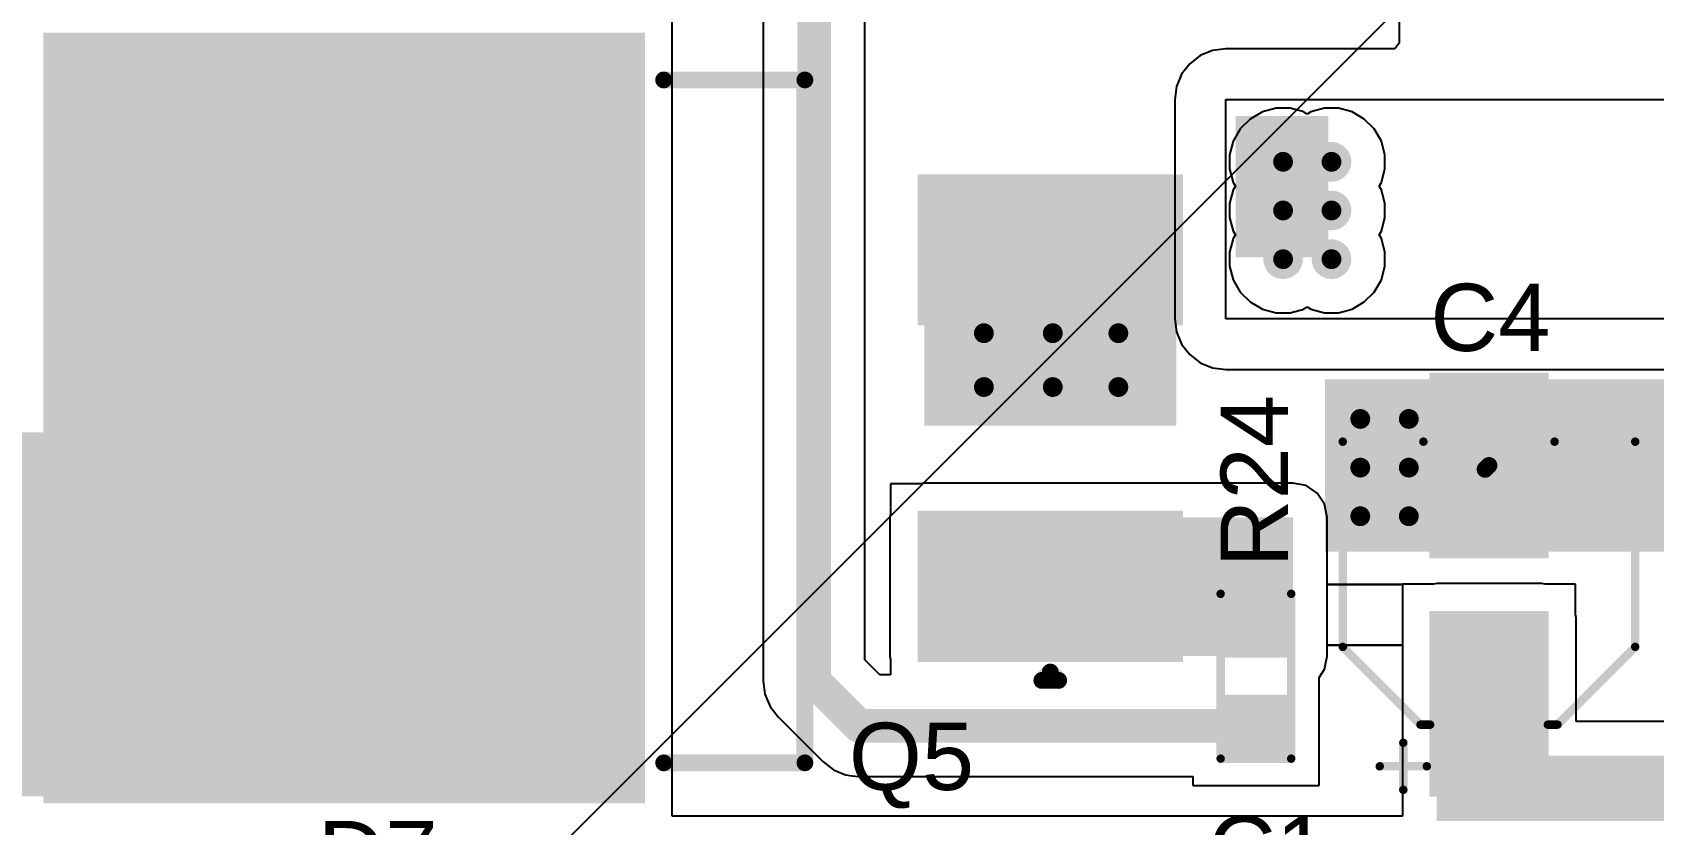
# Model space of a CAD drawing. Header units: millimetres. Extents: x -3 to 5437, y -3 to 5435.
# Drawn here: x 16.28 to 40.78, y 27.61 to 39.57 of the extents above; entities that cross this region are included whole.
import ezdxf

# ---------------------------------------------------------------- set-up
doc = ezdxf.new("R2010")
doc.units = ezdxf.units.MM
for name, color, linetype in [('BottomLayer', 5, 'Continuous'), ('BottomSolder', 6, 'Continuous'), ('TopLayer', 1, 'Continuous'), ('TopOverlay', 2, 'Continuous'), ('TopPaste', 8, 'Continuous'), ('TopSolder', 216, 'Continuous'), ('ViaHoleLayer', 16, 'Continuous')]:
    doc.layers.add(name, color=color, linetype=linetype)
doc.styles.add('Arial', font='', dxfattribs={"height": 0.2})
doc.styles.get('Arial').set_extended_font_data('Arial')

# ---------------------------------------------------------------- blocks, each defined once
blk = doc.blocks.new('RVT1E100M0405__236')
at = {"layer": 'TopLayer'}
for points in [[(-3.1, 0.8), (-0.5, 0.8), (-0.5, -0.8), (-3.1, -0.8)], [(0.5, 0.8), (3.1, 0.8), (3.1, -0.8), (0.5, -0.8)]]:
    blk.add_hatch(color=1, dxfattribs=at).paths.add_polyline_path(points)
at = {"layer": 'TopPaste'}
for points in [[(-3.1, 0.8), (-0.5, 0.8), (-0.5, -0.8), (-3.1, -0.8)], [(0.5, 0.8), (3.1, 0.8), (3.1, -0.8), (0.5, -0.8)]]:
    blk.add_hatch(color=8, dxfattribs=at).paths.add_polyline_path(points)
at = {"layer": 'TopSolder'}
for points in [[(-3.202, 0.902), (-0.398, 0.902), (-0.398, -0.902), (-3.202, -0.902)], [(0.398, 0.902), (3.202, 0.902), (3.202, -0.902), (0.398, -0.902)]]:
    blk.add_hatch(color=216, dxfattribs=at).paths.add_polyline_path(points)
at = {"layer": 'TopOverlay', "const_width": 0.127}
for points in [[(-0.94, 2.21), (-2.115, 1.035)], [(-0.94, 2.21), (2.159, 2.21)], [(2.159, 2.21), (2.159, 0.991)], [(-2.743, 1.651), (-2.743, 0.94)], [(-3.099, 1.295), (-2.388, 1.295)], [(-2.115, 1.035), (-2.115, 0.889)], [(-2.115, -0.889), (-2.115, -1.035)], [(-2.115, -1.035), (-0.94, -2.21)], [(2.159, -0.991), (2.159, -2.21)], [(-0.94, -2.21), (2.159, -2.21)]]:
    blk.add_lwpolyline(points, dxfattribs=at)
at = {"layer": 'TopOverlay', "const_width": 0.0635}
for points in [[(-0.972, 2.21, 1), (-0.908, 2.21, 1)], [(-0.972, 2.21, 1), (-0.908, 2.21, 1)], [(2.127, 2.21, 1), (2.191, 2.21, 1)], [(2.127, 2.21, 1), (2.191, 2.21, 1)], [(-2.775, 1.651, 1), (-2.711, 1.651, 1)], [(-3.131, 1.295, 1), (-3.067, 1.295, 1)], [(-2.419, 1.295, 1), (-2.356, 1.295, 1)], [(-2.775, 0.94, 1), (-2.711, 0.94, 1)], [(-2.146, 1.035, 1), (-2.083, 1.035, 1)], [(-2.146, 1.035, 1), (-2.083, 1.035, 1)], [(2.127, 0.991, 1), (2.191, 0.991, 1)], [(-2.146, 0.889, 1), (-2.083, 0.889, 1)], [(-2.146, -0.889, 1), (-2.083, -0.889, 1)], [(-2.146, -1.035, 1), (-2.083, -1.035, 1)], [(-2.146, -1.035, 1), (-2.083, -1.035, 1)], [(2.127, -0.991, 1), (2.191, -0.991, 1)], [(-0.972, -2.21, 1), (-0.908, -2.21, 1)], [(-0.972, -2.21, 1), (-0.908, -2.21, 1)], [(2.127, -2.21, 1), (2.191, -2.21, 1)], [(2.127, -2.21, 1), (2.191, -2.21, 1)]]:
    blk.add_lwpolyline(points, format="xyb", close=True, dxfattribs=at)
blk = doc.blocks.new('RES_0603_416')
at = {"layer": 'TopLayer'}
for points in [[(-0.381, 0.4445), (-0.381, -0.4445), (-1.143, -0.4445), (-1.143, 0.4445)], [(1.143, 0.4445), (1.143, -0.4445), (0.381, -0.4445), (0.381, 0.4445)]]:
    blk.add_hatch(color=1, dxfattribs=at).paths.add_polyline_path(points)
at = {"layer": 'TopPaste'}
for points in [[(-0.381, 0.4445), (-0.381, -0.4445), (-1.143, -0.4445), (-1.143, 0.4445)], [(1.143, 0.4445), (1.143, -0.4445), (0.381, -0.4445), (0.381, 0.4445)]]:
    blk.add_hatch(color=8, dxfattribs=at).paths.add_polyline_path(points)
at = {"layer": 'TopSolder'}
for points in [[(-0.2794, 0.5461), (-0.2794, -0.5461), (-1.2446, -0.5461), (-1.2446, 0.5461)], [(1.2446, 0.5461), (1.2446, -0.5461), (0.2794, -0.5461), (0.2794, 0.5461)]]:
    blk.add_hatch(color=216, dxfattribs=at).paths.add_polyline_path(points)
at = {"layer": 'TopOverlay', "const_width": 0.127}
for points in [[(-1.2446, -0.5334), (-1.2446, 0.5334)], [(1.2446, 0.5334), (-1.2446, 0.5334)], [(1.2446, -0.5334), (1.2446, 0.5334)], [(1.2446, -0.5334), (-1.2446, -0.5334)]]:
    blk.add_lwpolyline(points, dxfattribs=at)
at = {"layer": 'TopOverlay', "const_width": 0.0635}
for points in [[(-1.27635, 0.5334, 1), (-1.21285, 0.5334, 1)], [(-1.27635, 0.5334, 1), (-1.21285, 0.5334, 1)], [(1.21285, 0.5334, 1), (1.27635, 0.5334, 1)], [(1.21285, 0.5334, 1), (1.27635, 0.5334, 1)], [(-1.27635, -0.5334, 1), (-1.21285, -0.5334, 1)], [(-1.27635, -0.5334, 1), (-1.21285, -0.5334, 1)], [(1.21285, -0.5334, 1), (1.27635, -0.5334, 1)], [(1.21285, -0.5334, 1), (1.27635, -0.5334, 1)]]:
    blk.add_lwpolyline(points, format="xyb", close=True, dxfattribs=at)
blk = doc.blocks.new('D2P____466')
at = {"layer": 'TopLayer'}
for points in [[(-5.715, 9.78), (5.715, 9.78), (5.715, 0.89), (-5.715, 0.89)], [(-3.58, -3.43), (-1.5, -3.43), (-1.5, -7.24), (-3.58, -7.24)], [(1.5, -3.43), (3.58, -3.43), (3.58, -7.24), (1.5, -7.24)]]:
    blk.add_hatch(color=1, dxfattribs=at).paths.add_polyline_path(points)
at = {"layer": 'TopPaste'}
for points in [[(-5.715, 9.78), (5.715, 9.78), (5.715, 0.89), (-5.715, 0.89)], [(-3.58, -3.43), (-1.5, -3.43), (-1.5, -7.24), (-3.58, -7.24)], [(1.5, -3.43), (3.58, -3.43), (3.58, -7.24), (1.5, -7.24)]]:
    blk.add_hatch(color=8, dxfattribs=at).paths.add_polyline_path(points)
at = {"layer": 'TopSolder'}
for points in [[(-5.817, 9.882), (5.817, 9.882), (5.817, 0.788), (-5.817, 0.788)], [(-3.682, -3.328), (-1.398, -3.328), (-1.398, -7.342), (-3.682, -7.342)], [(1.398, -3.328), (3.682, -3.328), (3.682, -7.342), (1.398, -7.342)]]:
    blk.add_hatch(color=216, dxfattribs=at).paths.add_polyline_path(points)
at = {"layer": 'TopOverlay', "const_width": 0.254}
for points in [[(-5.207, 0.508), (-5.207, -1.626)], [(5.105, 0.508), (5.105, -1.626)], [(-5.207, -1.626), (5.105, -1.626)], [(-3.962, -5.207), (-3.835, -5.334)], [(-3.962, -5.207), (-3.962, -5.461)], [(-3.835, -5.334), (-3.962, -5.461)]]:
    blk.add_lwpolyline(points, dxfattribs=at)
at = {"layer": 'TopOverlay', "const_width": 0.127}
for points in [[(-5.27, 0.508, 1), (-5.144, 0.508, 1)], [(5.042, 0.508, 1), (5.169, 0.508, 1)], [(-5.27, -1.626, 1), (-5.144, -1.626, 1)], [(-5.27, -1.626, 1), (-5.144, -1.626, 1)], [(5.042, -1.626, 1), (5.169, -1.626, 1)], [(5.042, -1.626, 1), (5.169, -1.626, 1)], [(-4.026, -5.207, 1), (-3.899, -5.207, 1)], [(-4.026, -5.207, 1), (-3.899, -5.207, 1)], [(-4.026, -5.461, 1), (-3.899, -5.461, 1)], [(-4.026, -5.461, 1), (-3.899, -5.461, 1)], [(-3.899, -5.334, 1), (-3.772, -5.334, 1)], [(-3.899, -5.334, 1), (-3.772, -5.334, 1)]]:
    blk.add_lwpolyline(points, format="xyb", close=True, dxfattribs=at)

msp = doc.modelspace()

# ---------------------------------------------------------------- hatches: boundary and pattern name
at = {"layer": 'BottomLayer'}
h = msp.add_hatch(color=5, dxfattribs=at)
edge = h.paths.add_edge_path()
edge.add_arc((35.179, 37.614), 0.3, 0, 360)
h = msp.add_hatch(color=5, dxfattribs=at)
edge = h.paths.add_edge_path()
edge.add_arc((35.911, 37.614), 0.3, 0, 360)
h = msp.add_hatch(color=5, dxfattribs=at)
edge = h.paths.add_edge_path()
edge.add_arc((35.179, 36.879), 0.3, 0, 360)
h = msp.add_hatch(color=5, dxfattribs=at)
edge = h.paths.add_edge_path()
edge.add_arc((35.911, 36.879), 0.3, 0, 360)
h = msp.add_hatch(color=5, dxfattribs=at)
edge = h.paths.add_edge_path()
edge.add_arc((35.179, 36.144), 0.3, 0, 360)
h = msp.add_hatch(color=5, dxfattribs=at)
edge = h.paths.add_edge_path()
edge.add_arc((35.911, 36.144), 0.3, 0, 360)
h = msp.add_hatch(color=5, dxfattribs=at)
edge = h.paths.add_edge_path()
edge.add_arc((30.658, 35.026), 0.3, 0, 360)
h = msp.add_hatch(color=5, dxfattribs=at)
edge = h.paths.add_edge_path()
edge.add_arc((31.699, 35.026), 0.3, 0, 360)
h = msp.add_hatch(color=5, dxfattribs=at)
edge = h.paths.add_edge_path()
edge.add_arc((32.69, 35.026), 0.3, 0, 360)
h = msp.add_hatch(color=5, dxfattribs=at)
edge = h.paths.add_edge_path()
edge.add_arc((30.658, 34.213), 0.3, 0, 360)
h = msp.add_hatch(color=5, dxfattribs=at)
edge = h.paths.add_edge_path()
edge.add_arc((31.699, 34.213), 0.3, 0, 360)
h = msp.add_hatch(color=5, dxfattribs=at)
edge = h.paths.add_edge_path()
edge.add_arc((32.69, 34.213), 0.3, 0, 360)
h = msp.add_hatch(color=5, dxfattribs=at)
edge = h.paths.add_edge_path()
edge.add_arc((36.346, 33.731), 0.3, 0, 360)
h = msp.add_hatch(color=5, dxfattribs=at)
edge = h.paths.add_edge_path()
edge.add_arc((37.079, 33.731), 0.3, 0, 360)
h = msp.add_hatch(color=5, dxfattribs=at)
edge = h.paths.add_edge_path()
edge.add_arc((36.346, 32.996), 0.3, 0, 360)
h = msp.add_hatch(color=5, dxfattribs=at)
edge = h.paths.add_edge_path()
edge.add_arc((37.079, 32.996), 0.3, 0, 360)
h = msp.add_hatch(color=5, dxfattribs=at)
edge = h.paths.add_edge_path()
edge.add_arc((36.346, 32.262), 0.3, 0, 360)
h = msp.add_hatch(color=5, dxfattribs=at)
edge = h.paths.add_edge_path()
edge.add_arc((37.079, 32.262), 0.3, 0, 360)
at = {"layer": 'BottomSolder'}
h = msp.add_hatch(color=6, dxfattribs=at)
edge = h.paths.add_edge_path()
edge.add_arc((35.179, 37.614), 0.15, 0, 360)
h = msp.add_hatch(color=6, dxfattribs=at)
edge = h.paths.add_edge_path()
edge.add_arc((35.911, 37.614), 0.15, 0, 360)
h = msp.add_hatch(color=6, dxfattribs=at)
edge = h.paths.add_edge_path()
edge.add_arc((35.179, 36.879), 0.15, 0, 360)
h = msp.add_hatch(color=6, dxfattribs=at)
edge = h.paths.add_edge_path()
edge.add_arc((35.911, 36.879), 0.15, 0, 360)
h = msp.add_hatch(color=6, dxfattribs=at)
edge = h.paths.add_edge_path()
edge.add_arc((35.179, 36.144), 0.15, 0, 360)
h = msp.add_hatch(color=6, dxfattribs=at)
edge = h.paths.add_edge_path()
edge.add_arc((35.911, 36.144), 0.15, 0, 360)
h = msp.add_hatch(color=6, dxfattribs=at)
edge = h.paths.add_edge_path()
edge.add_arc((36.346, 33.731), 0.15, 0, 360)
h = msp.add_hatch(color=6, dxfattribs=at)
edge = h.paths.add_edge_path()
edge.add_arc((37.079, 33.731), 0.15, 0, 360)
h = msp.add_hatch(color=6, dxfattribs=at)
edge = h.paths.add_edge_path()
edge.add_arc((36.346, 32.996), 0.15, 0, 360)
h = msp.add_hatch(color=6, dxfattribs=at)
edge = h.paths.add_edge_path()
edge.add_arc((37.079, 32.996), 0.15, 0, 360)
h = msp.add_hatch(color=6, dxfattribs=at)
edge = h.paths.add_edge_path()
edge.add_arc((36.346, 32.262), 0.15, 0, 360)
h = msp.add_hatch(color=6, dxfattribs=at)
edge = h.paths.add_edge_path()
edge.add_arc((37.079, 32.262), 0.15, 0, 360)
at = {"layer": 'TopLayer'}
for points in [[(34.464, 36.17), (35.861, 36.17), (35.861, 38.304), (34.464, 38.304)], [(29.757, 33.629), (33.567, 33.629), (33.567, 37.325), (29.757, 37.325)], [(35.814, 31.729), (49.777, 31.729), (49.777, 34.329), (35.814, 34.329)], [(7.591, 28.03), (25.26, 28.03), (25.26, 33.53), (7.591, 33.53)], [(29.757, 30.151), (35.328, 30.151), (35.328, 32.245), (29.757, 32.245)], [(37.502, 27.661), (39.091, 27.661), (39.091, 30.729), (37.502, 30.729)], [(37.502, 27.661), (49.804, 27.661), (49.804, 28.645), (37.502, 28.645)]]:
    msp.add_hatch(color=1, dxfattribs=at).paths.add_polyline_path(points)
h = msp.add_hatch(color=1, dxfattribs=at)
edge = h.paths.add_edge_path()
edge.add_arc((35.179, 37.614), 0.3, 0, 360)
h = msp.add_hatch(color=1, dxfattribs=at)
edge = h.paths.add_edge_path()
edge.add_arc((35.911, 37.614), 0.3, 0, 360)
h = msp.add_hatch(color=1, dxfattribs=at)
edge = h.paths.add_edge_path()
edge.add_arc((35.179, 36.879), 0.3, 0, 360)
h = msp.add_hatch(color=1, dxfattribs=at)
edge = h.paths.add_edge_path()
edge.add_arc((35.911, 36.879), 0.3, 0, 360)
h = msp.add_hatch(color=1, dxfattribs=at)
edge = h.paths.add_edge_path()
edge.add_arc((35.179, 36.144), 0.3, 0, 360)
h = msp.add_hatch(color=1, dxfattribs=at)
edge = h.paths.add_edge_path()
edge.add_arc((35.911, 36.144), 0.3, 0, 360)
h = msp.add_hatch(color=1, dxfattribs=at)
edge = h.paths.add_edge_path()
edge.add_arc((30.658, 35.026), 0.3, 0, 360)
h = msp.add_hatch(color=1, dxfattribs=at)
edge = h.paths.add_edge_path()
edge.add_arc((31.699, 35.026), 0.3, 0, 360)
h = msp.add_hatch(color=1, dxfattribs=at)
edge = h.paths.add_edge_path()
edge.add_arc((32.69, 35.026), 0.3, 0, 360)
h = msp.add_hatch(color=1, dxfattribs=at)
edge = h.paths.add_edge_path()
edge.add_arc((30.658, 34.213), 0.3, 0, 360)
h = msp.add_hatch(color=1, dxfattribs=at)
edge = h.paths.add_edge_path()
edge.add_arc((31.699, 34.213), 0.3, 0, 360)
h = msp.add_hatch(color=1, dxfattribs=at)
edge = h.paths.add_edge_path()
edge.add_arc((32.69, 34.213), 0.3, 0, 360)
h = msp.add_hatch(color=1, dxfattribs=at)
edge = h.paths.add_edge_path()
edge.add_arc((36.346, 33.731), 0.3, 0, 360)
h = msp.add_hatch(color=1, dxfattribs=at)
edge = h.paths.add_edge_path()
edge.add_arc((37.079, 33.731), 0.3, 0, 360)
h = msp.add_hatch(color=1, dxfattribs=at)
edge = h.paths.add_edge_path()
edge.add_arc((36.346, 32.996), 0.3, 0, 360)
h = msp.add_hatch(color=1, dxfattribs=at)
edge = h.paths.add_edge_path()
edge.add_arc((37.079, 32.996), 0.3, 0, 360)
h = msp.add_hatch(color=1, dxfattribs=at)
edge = h.paths.add_edge_path()
edge.add_arc((36.346, 32.262), 0.3, 0, 360)
h = msp.add_hatch(color=1, dxfattribs=at)
edge = h.paths.add_edge_path()
edge.add_arc((37.079, 32.262), 0.3, 0, 360)
at = {"layer": 'TopSolder'}
h = msp.add_hatch(color=216, dxfattribs=at)
edge = h.paths.add_edge_path()
edge.add_arc((35.179, 37.614), 0.15, 0, 360)
h = msp.add_hatch(color=216, dxfattribs=at)
edge = h.paths.add_edge_path()
edge.add_arc((35.911, 37.614), 0.15, 0, 360)
h = msp.add_hatch(color=216, dxfattribs=at)
edge = h.paths.add_edge_path()
edge.add_arc((35.179, 36.879), 0.15, 0, 360)
h = msp.add_hatch(color=216, dxfattribs=at)
edge = h.paths.add_edge_path()
edge.add_arc((35.911, 36.879), 0.15, 0, 360)
h = msp.add_hatch(color=216, dxfattribs=at)
edge = h.paths.add_edge_path()
edge.add_arc((35.179, 36.144), 0.15, 0, 360)
h = msp.add_hatch(color=216, dxfattribs=at)
edge = h.paths.add_edge_path()
edge.add_arc((35.911, 36.144), 0.15, 0, 360)
h = msp.add_hatch(color=216, dxfattribs=at)
edge = h.paths.add_edge_path()
edge.add_arc((36.346, 33.731), 0.15, 0, 360)
h = msp.add_hatch(color=216, dxfattribs=at)
edge = h.paths.add_edge_path()
edge.add_arc((37.079, 33.731), 0.15, 0, 360)
h = msp.add_hatch(color=216, dxfattribs=at)
edge = h.paths.add_edge_path()
edge.add_arc((36.346, 32.996), 0.15, 0, 360)
h = msp.add_hatch(color=216, dxfattribs=at)
edge = h.paths.add_edge_path()
edge.add_arc((37.079, 32.996), 0.15, 0, 360)
h = msp.add_hatch(color=216, dxfattribs=at)
edge = h.paths.add_edge_path()
edge.add_arc((36.346, 32.262), 0.15, 0, 360)
h = msp.add_hatch(color=216, dxfattribs=at)
edge = h.paths.add_edge_path()
edge.add_arc((37.079, 32.262), 0.15, 0, 360)
at = {"layer": 'ViaHoleLayer'}
h = msp.add_hatch(color=16, dxfattribs=at)
edge = h.paths.add_edge_path()
edge.add_arc((35.179, 37.614), 0.15, 0, 360)
h = msp.add_hatch(color=16, dxfattribs=at)
edge = h.paths.add_edge_path()
edge.add_arc((35.911, 37.614), 0.15, 0, 360)
h = msp.add_hatch(color=16, dxfattribs=at)
edge = h.paths.add_edge_path()
edge.add_arc((35.179, 36.879), 0.15, 0, 360)
h = msp.add_hatch(color=16, dxfattribs=at)
edge = h.paths.add_edge_path()
edge.add_arc((35.911, 36.879), 0.15, 0, 360)
h = msp.add_hatch(color=16, dxfattribs=at)
edge = h.paths.add_edge_path()
edge.add_arc((35.179, 36.144), 0.15, 0, 360)
h = msp.add_hatch(color=16, dxfattribs=at)
edge = h.paths.add_edge_path()
edge.add_arc((35.911, 36.144), 0.15, 0, 360)
h = msp.add_hatch(color=16, dxfattribs=at)
edge = h.paths.add_edge_path()
edge.add_arc((30.658, 35.026), 0.15, 0, 360)
h = msp.add_hatch(color=16, dxfattribs=at)
edge = h.paths.add_edge_path()
edge.add_arc((31.699, 35.026), 0.15, 0, 360)
h = msp.add_hatch(color=16, dxfattribs=at)
edge = h.paths.add_edge_path()
edge.add_arc((32.69, 35.026), 0.15, 0, 360)
h = msp.add_hatch(color=16, dxfattribs=at)
edge = h.paths.add_edge_path()
edge.add_arc((30.658, 34.213), 0.15, 0, 360)
h = msp.add_hatch(color=16, dxfattribs=at)
edge = h.paths.add_edge_path()
edge.add_arc((31.699, 34.213), 0.15, 0, 360)
h = msp.add_hatch(color=16, dxfattribs=at)
edge = h.paths.add_edge_path()
edge.add_arc((32.69, 34.213), 0.15, 0, 360)
h = msp.add_hatch(color=16, dxfattribs=at)
edge = h.paths.add_edge_path()
edge.add_arc((36.346, 33.731), 0.15, 0, 360)
h = msp.add_hatch(color=16, dxfattribs=at)
edge = h.paths.add_edge_path()
edge.add_arc((37.079, 33.731), 0.15, 0, 360)
h = msp.add_hatch(color=16, dxfattribs=at)
edge = h.paths.add_edge_path()
edge.add_arc((36.346, 32.996), 0.15, 0, 360)
h = msp.add_hatch(color=16, dxfattribs=at)
edge = h.paths.add_edge_path()
edge.add_arc((37.079, 32.996), 0.15, 0, 360)
h = msp.add_hatch(color=16, dxfattribs=at)
edge = h.paths.add_edge_path()
edge.add_arc((36.346, 32.262), 0.15, 0, 360)
h = msp.add_hatch(color=16, dxfattribs=at)
edge = h.paths.add_edge_path()
edge.add_arc((37.079, 32.262), 0.15, 0, 360)

# ---------------------------------------------------------------- linework, layer by layer
at = {"layer": 'BottomLayer'}
for p, q in [((34.683, 38.26), (34.532, 38.11)), ((34.867, 38.367), (34.683, 38.26)), ((35.073, 38.422), (34.867, 38.367)), ((35.285, 38.422), (35.073, 38.422)), ((35.491, 38.367), (35.285, 38.422)), ((35.545, 38.335), (35.491, 38.367)), ((35.599, 38.367), (35.545, 38.335)), ((35.805, 38.422), (35.599, 38.367)), ((36.018, 38.422), (35.805, 38.422)), ((36.223, 38.367), (36.018, 38.422)), ((36.407, 38.26), (36.223, 38.367)), ((36.558, 38.11), (36.407, 38.26)), ((34.532, 38.11), (34.426, 37.926)), ((36.664, 37.926), (36.558, 38.11)), ((34.426, 37.926), (34.371, 37.72)), ((36.719, 37.72), (36.664, 37.926)), ((34.371, 37.72), (34.371, 37.507)), ((34.371, 37.507), (34.426, 37.302)), ((36.664, 37.302), (36.719, 37.507)), ((36.719, 37.507), (36.719, 37.72)), ((34.426, 37.302), (34.458, 37.246)), ((34.458, 37.246), (34.426, 37.191)), ((36.632, 37.246), (36.664, 37.302)), ((36.664, 37.191), (36.632, 37.246)), ((34.426, 37.191), (34.371, 36.985)), ((36.719, 36.985), (36.664, 37.191)), ((34.371, 36.985), (34.371, 36.773)), ((34.371, 36.773), (34.426, 36.567)), ((36.664, 36.567), (36.719, 36.773)), ((36.719, 36.773), (36.719, 36.985)), ((34.426, 36.567), (34.458, 36.512)), ((34.458, 36.512), (34.426, 36.456)), ((36.632, 36.512), (36.664, 36.567)), ((36.664, 36.456), (36.632, 36.512)), ((34.426, 36.456), (34.371, 36.251)), ((36.719, 36.251), (36.664, 36.456)), ((34.371, 36.251), (34.371, 36.038)), ((34.371, 36.038), (34.426, 35.832)), ((36.664, 35.832), (36.719, 36.038)), ((36.719, 36.038), (36.719, 36.251)), ((34.426, 35.832), (34.532, 35.648)), ((36.558, 35.648), (36.664, 35.832)), ((34.532, 35.648), (34.683, 35.498)), ((36.407, 35.498), (36.558, 35.648)), ((34.683, 35.498), (34.867, 35.391)), ((34.867, 35.391), (35.073, 35.336)), ((35.073, 35.336), (35.285, 35.336)), ((35.285, 35.336), (35.491, 35.391)), ((35.491, 35.391), (35.545, 35.423)), ((35.545, 35.423), (35.599, 35.391)), ((35.599, 35.391), (35.805, 35.336)), ((35.805, 35.336), (36.018, 35.336)), ((36.018, 35.336), (36.223, 35.391)), ((36.223, 35.391), (36.407, 35.498))]:
    msp.add_line(p, q, dxfattribs=at)
at = {"layer": 'BottomSolder'}
msp.add_line((0.338, 3.382), (5436.901, 5435.166), dxfattribs=at)
at = {"layer": 'TopLayer'}
for p, q in [((28.861, 30.093), (28.861, 52.731)), ((27.324, 45.995), (27.324, 29.775)), ((36.933, 43.15), (36.933, 39.534)), ((25.945, 27.732), (25.945, 39.968)), ((36.933, 39.534), (36.931, 39.408)), ((36.933, 39.534), (36.933, 39.534)), ((33.928, 39.218), (33.769, 39.096)), ((34.113, 39.295), (33.928, 39.218)), ((34.312, 39.321), (34.113, 39.295)), ((36.869, 39.321), (34.312, 39.321)), ((36.931, 39.408), (36.869, 39.321)), ((33.769, 39.096), (33.646, 38.937)), ((33.57, 38.752), (33.543, 38.553)), ((33.646, 38.937), (33.57, 38.752)), ((33.543, 38.553), (33.543, 35.245)), ((34.312, 35.245), (34.312, 38.553)), ((34.312, 38.553), (52.524, 38.553)), ((33.543, 35.245), (33.57, 35.046)), ((33.57, 35.046), (33.646, 34.861)), ((50.74, 35.245), (34.312, 35.245)), ((33.646, 34.861), (33.769, 34.702)), ((33.769, 34.702), (33.928, 34.58)), ((33.928, 34.58), (34.113, 34.503)), ((34.113, 34.503), (34.312, 34.477)), ((34.312, 34.477), (49.972, 34.477)), ((29.707, 32.753), (29.249, 32.753)), ((29.249, 32.753), (29.249, 32.295)), ((29.757, 32.763), (29.707, 32.753)), ((35.328, 32.763), (29.757, 32.763)), ((35.526, 32.724), (35.328, 32.763)), ((35.694, 32.612), (35.526, 32.724)), ((35.807, 32.443), (35.694, 32.612)), ((35.846, 32.245), (35.807, 32.443)), ((29.249, 32.295), (29.239, 32.245)), ((29.239, 32.245), (29.239, 30.151)), ((35.846, 31.229), (35.846, 32.245)), ((35.846, 30.315), (35.846, 31.229)), ((35.846, 31.229), (36.983, 31.229)), ((36.983, 31.229), (35.846, 31.229)), ((37.452, 31.237), (36.983, 31.237)), ((36.983, 31.237), (36.983, 31.229)), ((36.983, 31.229), (36.983, 30.315)), ((37.502, 31.247), (37.452, 31.237)), ((39.091, 31.247), (37.502, 31.247)), ((39.141, 31.237), (39.091, 31.247)), ((39.599, 31.237), (39.141, 31.237)), ((39.599, 30.78), (39.599, 31.237)), ((39.609, 30.729), (39.599, 30.78)), ((39.609, 29.163), (39.609, 30.729)), ((29.239, 30.151), (29.249, 30.101)), ((35.807, 29.952), (35.846, 30.151)), ((36.983, 30.315), (35.846, 30.315)), ((35.846, 30.151), (35.846, 30.315)), ((35.846, 30.315), (36.983, 30.315)), ((36.983, 30.315), (36.983, 27.732)), ((29.086, 29.868), (28.861, 30.093)), ((29.249, 30.101), (29.249, 29.868)), ((35.722, 29.826), (35.807, 29.952)), ((27.324, 29.775), (27.35, 29.576)), ((29.249, 29.868), (29.086, 29.868)), ((35.722, 28.195), (35.722, 29.826)), ((27.35, 29.576), (27.427, 29.391)), ((27.427, 29.391), (27.549, 29.232)), ((27.549, 29.232), (28.225, 28.556)), ((45.799, 29.163), (39.609, 29.163)), ((28.225, 28.556), (28.384, 28.434)), ((28.384, 28.434), (28.569, 28.357)), ((28.569, 28.357), (28.669, 28.344)), ((28.669, 28.344), (28.768, 28.331)), ((28.768, 28.331), (28.768, 28.331)), ((28.768, 28.331), (33.817, 28.331)), ((33.817, 28.331), (33.817, 28.195)), ((33.817, 28.195), (35.722, 28.195)), ((36.983, 27.732), (25.945, 27.732))]:
    msp.add_line(p, q, dxfattribs=at)
for points, const_width in [([(28.092, 29.775), (28.092, 52.984)], 0.508), ([(38.231, 32.97), (38.291, 33.029)], 0.254), ([(28.092, 29.775), (28.768, 29.099)], 0.508), ([(28.768, 29.099), (34.754, 29.099)], 0.508)]:
    msp.add_lwpolyline(points, dxfattribs=dict(at, const_width=const_width))
for points, const_width in [([(38.168, 32.97, 1), (38.295, 32.97, 1)], 0.127), ([(38.227, 33.029, 1), (38.354, 33.029, 1)], 0.127), ([(27.965, 29.775, 1), (28.219, 29.775, 1)], 0.254), ([(27.965, 29.775, 1), (28.219, 29.775, 1)], 0.254), ([(28.641, 29.099, 1), (28.895, 29.099, 1)], 0.254), ([(28.641, 29.099, 1), (28.895, 29.099, 1)], 0.254), ([(34.627, 29.099, 1), (34.881, 29.099, 1)], 0.254)]:
    msp.add_lwpolyline(points, format="xyb", close=True, dxfattribs=dict(at, const_width=const_width))
at = {"layer": 'TopSolder'}
msp.add_line((0.338, 3.382), (5436.901, 5435.166), dxfattribs=at)

# ---------------------------------------------------------------- block references
for name, p, rotation in [('D2P____466', (26.327, 33.745), 90), ('RVT1E100M0405__236', (38.291, 31.229), 90), ('RES_0603_416', (34.769, 29.846), 270)]:
    msp.add_blockref(name, p, dxfattribs=dict(rotation=rotation))

# ---------------------------------------------------------------- texts
at = {"layer": 'TopOverlay', "style": 'Arial'}
for s, p in [('C4', (37.405, 34.757)), ('Q5', (28.617, 28.128)), ('C1', (34.045, 26.721)), ('D7', (20.588, 26.646))]:
    msp.add_text(s, height=1.016, dxfattribs=at).set_placement(p)
msp.add_text('R24', height=1.016, rotation=90, dxfattribs=at).set_placement((35.252, 31.489))

doc.saveas('drawing.dxf')
